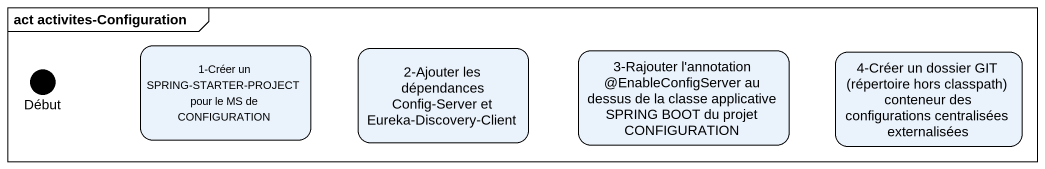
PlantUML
@startuml
mainframe act activites-Configuration
hide empty description
state "1-Créer un SPRING-STARTER-PROJECT pour le MS de CONFIGURATION" as s1_Créer_un_SPRING_STARTER
state "2-Ajouter les dépendances Config-Server et Eureka-Discovery-Client" as s2_Ajouter_les_dépendances
state "3-Rajouter l'annotation @EnableConfigServer au dessus de la classe applicative SPRING BOOT du projet CONFIGURATION" as s3_Rajouter_l_annotation
state "4-Créer un dossier GIT (répertoire hors classpath) conteneur des configurations centralisées externalisées" as s4_Créer_un_dossier_GIT
state Début <<start>>
@enduml
